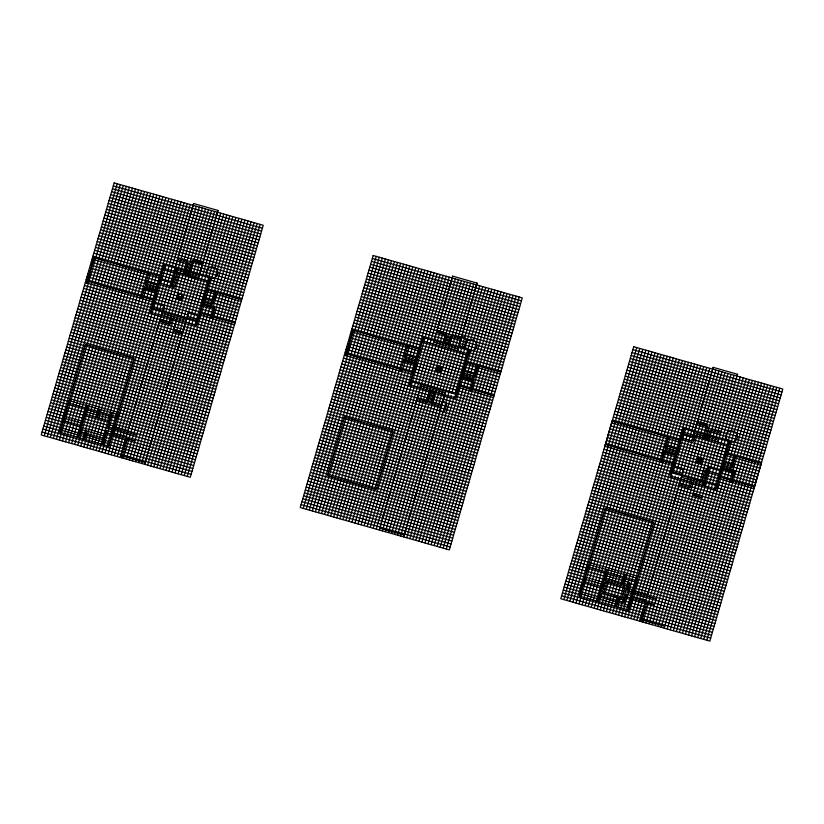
<?xml version="1.0" encoding="UTF-8"?>
<svg xmlns="http://www.w3.org/2000/svg" width="824" height="824" viewBox="0 0 824 824"><rect width="100%" height="100%" fill="white"/><g stroke="black" fill="none" stroke-linecap="round" stroke-linejoin="round"><path stroke-width="1.24" d="M94.008 257.675L86.829 282.972L94.008 257.675L160.948 276.699L160.556 278.543M60.059 432.343L85.5 344.432L134.188 358.265L108.737 446.175L60.059 432.343L60.574 429.943L69.051 400.639L117.739 414.472L117.224 416.872L68.536 403.039L69.051 400.639M106.564 430.324L102.65 444.445L106.564 430.324L112.641 432.054L112.136 434.454M107.738 426.863L111.652 412.742L107.738 426.863L136.65 435.072M108.737 446.175L117.739 414.472M141.996 296.681L141.604 298.535L144.54 287.895L156.715 291.346L156.313 293.2M113.825 428.593L114.34 426.193L108.253 424.463M144.148 289.739L144.54 287.895M145.838 283.878L146.239 282.035L158.404 285.485L158.012 287.339M148.382 275.092L148.784 273.238L145.415 285.341L157.59 288.802M150.802 312.244L164.254 264.864L209.904 277.832L209.162 281.262L196.442 325.212L150.802 312.244L164.254 264.864M112.528 432.6L126.216 436.493L120.314 457.392L193.661 203.538L218 210.45L144.653 464.303L186.193 320.34L161.844 313.419L127.524 432.476M153.769 301.986L154.17 300.142L87.231 281.118M125.825 438.337L126.216 436.493M161.453 315.273L163.883 305.982L153.233 302.964L152.502 306.384L164.666 309.845M163.152 309.412L163.883 305.982M174.173 271.312L193.661 203.538M172.185 282.972L171.454 286.402L176.429 268.325L172.185 282.972L160.021 279.521L159.279 282.941L174.503 287.267L178.736 272.61M168.879 323.729L170.98 316.014L170.578 317.868M176.583 298.556L181.908 300.07L176.583 298.556L178.108 293.22L183.392 294.941L178.108 293.22M178.035 297.783L178.262 296.753L181.301 297.618L181.084 298.649L178.035 297.783L179.107 293.828L182.145 294.693L181.929 295.713M178.89 294.858L179.107 293.828M183.299 273.908L187.089 260.343L177.963 257.747L177.572 259.591L188.222 262.619L184.823 274.341M186.698 262.187L187.089 260.343M173.668 329.466L173.267 331.31L182.403 333.905L182.794 332.062L173.668 329.466L177.057 317.745L176.666 319.588M187.872 275.206L192.105 260.559L202.756 263.577L203.157 261.733L194.021 259.138L193.63 260.992L202.735 263.649M185.791 322.184L188.222 312.904L198.872 315.932L198.141 319.352L187.491 316.323L188.222 312.904M198.512 278.234L218 210.45M196.442 325.212L209.904 277.832M199.408 314.953L199.81 313.11L234.799 323.049L234.397 324.893L85.305 282.539M201.952 306.168L202.354 304.313L214.518 307.774L214.127 309.618M203.652 300.307L204.053 298.453L213.179 301.048L212.777 302.902M206.196 291.511L206.597 289.667L241.587 299.606L241.185 301.45L92.092 259.096M353.043 330.3L345.864 355.587L353.043 330.3L419.983 349.314L419.591 351.158M401.031 369.296L400.629 371.15L403.575 360.51L415.739 363.961L415.348 365.815M403.173 362.354L403.575 360.51M404.872 356.493L405.264 354.65L417.438 358.1L417.047 359.954M407.417 347.707L407.808 345.853L404.45 357.956L416.614 361.417M409.837 384.859L423.289 337.479L468.928 350.447L468.197 353.877L455.476 397.827L409.837 384.859L423.289 337.479M379.74 528.153L379.339 530.007L452.685 276.153L477.034 283.065L403.678 536.918L445.218 392.955L420.879 386.034L379.74 528.153L404.079 535.075M412.803 374.601L413.195 372.757L346.255 353.733M420.477 387.888L420.879 386.034M433.208 343.927L452.685 276.153M426.214 402.205L430.004 388.629L429.613 390.483M435.608 371.171L440.933 372.685L435.608 371.171L437.142 365.846L442.416 367.556L437.142 365.846M437.07 370.398L437.287 369.368L440.335 370.233L440.109 371.264L437.07 370.398L438.141 366.443L437.915 367.473M442.334 346.523L446.124 332.958L436.998 330.362L436.596 332.206L447.247 335.234L444.878 343.443M445.722 334.802L446.124 332.958M432.301 403.925L436.092 390.36L435.69 392.203M440.964 368.338L441.18 367.308L440.109 371.264M448.421 348.253L452.211 334.688L461.337 337.274L460.935 339.127L450.295 336.099L447.916 344.308M451.81 336.532L452.211 334.688M444.826 394.799L445.218 392.955M457.547 350.849L477.034 283.065M455.476 397.827L468.928 350.447M458.443 387.568L458.834 385.725L493.834 395.664L493.432 397.508L344.339 355.154M460.987 378.783L461.378 376.928L473.553 380.389L472.729 383.706M462.686 372.922L463.078 371.068L475.252 374.529L474.851 376.383M465.23 364.126L465.622 362.282L500.611 372.221L500.219 374.075L351.127 331.712M680.109 442.364L680.511 440.521L612.047 421.064L604.868 446.361L753.96 488.714L761.139 463.428L726.15 453.488L725.759 455.332M612.047 421.064L611.655 422.918L760.748 465.272L761.139 463.428M579.612 596.164L605.063 508.253L653.741 522.086L628.3 609.997L579.612 596.164L580.127 593.764L588.604 564.461L637.292 578.294L636.777 580.693L588.099 566.861L588.604 564.461M624.417 600.006L600.078 593.095L599.563 595.484L623.902 602.406L626.116 594.145L632.204 595.876L631.689 598.276M623.902 602.406L626.116 594.145M627.301 590.684L629.505 582.424L605.166 575.513L604.651 577.902L629 584.824L627.301 590.684L656.203 598.894M629 584.824L629.505 582.424M628.3 609.997L637.292 578.294M633.388 592.415L633.903 590.015L627.816 588.284M663.701 453.561L664.103 451.717L676.267 455.167L675.876 457.021M665.401 447.7L668.336 437.06L664.978 449.162L677.143 452.623M670.355 476.066L683.817 428.686L729.456 441.654L728.725 445.073L715.994 489.034L670.355 476.066L683.817 428.686M632.08 596.421L645.779 600.315L639.867 621.214L713.213 367.36L737.552 374.271L737.161 376.125M673.332 465.807L680.511 440.521M677.565 451.161L677.967 449.307L665.792 445.856M645.377 602.159L645.779 600.315M647.077 596.298L681.407 477.24L705.746 484.162L705.354 486.006M681.005 479.094L683.436 469.804L672.786 466.786L672.054 470.205L682.705 473.233L683.436 469.804M692.768 437.575L692.036 440.995L681.386 437.966L682.118 434.547L692.768 437.575L713.213 367.36M693.736 435.134L694.467 431.714M688.442 487.54L688.833 485.697L679.707 483.101L679.316 484.955L689.966 487.973L691.655 482.112M690.141 481.679L690.533 479.836M696.136 462.377L701.461 463.891L696.136 462.377L697.66 457.042L702.944 458.762L697.66 457.042M701.708 458.515L700.637 462.47L697.598 461.605L697.815 460.575L698.659 457.65L701.708 458.515L701.481 459.534L698.443 458.669L698.659 457.65M702.862 437.729L703.253 435.886M706.25 426.008L706.652 424.164L697.526 421.569L697.125 423.412L707.775 426.441L704.386 438.162M693.221 493.288L692.829 495.131L701.955 497.727L702.357 495.883L693.221 493.288L696.62 481.566L696.218 483.41M700.637 462.47L700.853 461.44L697.815 460.575M708.949 439.46L711.885 428.82L721.021 431.416L720.619 433.259L709.969 430.231L707.425 439.027M711.493 430.664L711.885 428.82M703.83 485.573L708.805 467.496L720.969 470.957L720.238 474.377L705.025 470.061L701.842 481.051M708.805 467.496L704.891 481.906M718.075 442.055L718.466 440.201L694.127 433.29M715.994 489.034L729.456 441.654M718.971 478.775L719.362 476.931L754.351 486.871M721.515 469.989L721.906 468.135L734.081 471.596L733.679 473.44M723.215 464.128L723.606 462.274L732.732 464.87L732.34 466.714M44.239 435.772L117.193 183.773M47.287 436.638L120.232 184.638M50.326 437.503L123.281 185.503M53.375 438.368L126.319 186.368M56.413 439.233L129.368 187.233M59.452 440.098L132.407 188.099M62.5 440.964L135.445 188.964M65.539 441.829L138.494 189.829M68.588 442.694L141.532 190.694M71.626 443.559L144.581 191.549M74.665 444.424L147.62 192.414M77.714 445.29L150.658 193.28M80.752 446.155L153.707 194.145M83.801 447.02L156.745 195.01M86.839 447.875L159.794 195.875M89.888 448.74L162.833 196.74M92.927 449.605L165.882 197.606M95.965 450.471L168.92 198.471M99.014 451.336L171.958 199.336M102.052 452.201L175.007 200.201M105.101 453.066L178.046 201.066M108.14 453.931L181.095 201.932M111.178 454.797L184.133 202.786M114.227 455.662L187.172 203.652M117.266 456.527L190.22 204.517M121.828 457.825L127.349 438.77M123.353 458.257L196.308 206.247M180.363 262.794L180.58 262.042M126.391 459.123L199.346 207.112M129.44 459.977L202.385 207.978M172.103 318.301L170.403 324.151L159.753 321.133L160.155 319.279L169.28 321.875M132.479 460.843L180.044 296.547M180.755 294.075L205.433 208.843M181.084 298.649L182.145 294.693M181.908 300.07L183.433 294.734M194.021 259.138L189.386 275.638L198.502 278.306M135.527 461.708L208.472 209.708M138.566 462.573L211.521 210.573M141.604 463.438L214.559 211.438M147.692 465.169L220.647 213.169M150.74 466.034L223.685 214.034M153.779 466.899L226.734 214.889M156.828 467.764L229.772 215.754M159.866 468.629L232.811 216.619M162.905 469.495L235.86 217.485M213.179 301.048L215.723 292.262L212.355 304.365L203.229 301.769M165.954 470.36L238.898 218.35M214.518 307.774L211.583 318.414L214.549 308.155L202.385 304.695M168.992 471.225L241.947 219.215M172.041 472.08L244.986 220.08M175.079 472.945L248.034 220.945M178.118 473.81L251.073 221.81M181.167 474.676L254.111 222.676M184.205 475.541L257.16 223.541M187.254 476.406L260.199 224.406M303.273 508.398L376.228 256.388M306.312 509.253L379.267 257.253M309.361 510.118L382.305 258.118M312.399 510.983L385.354 258.983M315.448 511.848L388.392 259.848M318.486 512.713L391.441 260.714M321.525 513.579L394.48 261.579M324.574 514.444L397.518 262.444M327.612 515.309L400.567 263.309M330.661 516.174L403.606 264.174M333.699 517.039L406.654 265.029M336.748 517.905L409.693 265.894M339.787 518.77L412.731 266.76M342.825 519.635L415.78 267.625M345.874 520.5L418.819 268.49M348.913 521.355L421.867 269.355M351.961 522.22L424.906 270.221M355 523.086L427.955 271.086M358.038 523.951L430.993 271.951M361.087 524.816L434.032 272.816M364.126 525.681L437.081 273.681M367.174 526.546L440.119 274.547M370.213 527.411L443.168 275.412M373.251 528.277L446.206 276.277M376.3 529.142L449.245 277.132M382.387 530.872L455.332 278.862M385.426 531.738L458.381 279.727M388.464 532.603L461.419 280.593M431.127 390.916L427.738 402.637L417.088 399.609L417.48 397.755L426.616 400.351M391.513 533.458L464.458 281.458M434.176 391.781L430.777 403.492L441.427 406.52L441.829 404.677L432.703 402.081M440.933 372.685L442.467 367.349M394.552 534.323L467.507 282.323M397.601 535.188L470.545 283.188M400.639 536.053L473.594 284.053M406.726 537.784L479.671 285.784M409.765 538.649L451.253 395.355M451.964 392.883L482.72 286.649M412.814 539.514L454.292 396.22M455.002 393.748L485.758 287.514M415.852 540.379L488.807 288.379M418.901 541.244L491.846 289.234M421.94 542.11L494.884 290.099M424.978 542.975L497.933 290.965M473.553 380.389L470.617 391.029L473.584 380.77L461.409 377.32M475.252 374.529L477.796 365.743L474.428 377.845L462.254 374.384M428.027 543.84L500.971 291.83M431.065 544.705L504.02 292.695M434.114 545.56L507.059 293.56M437.153 546.425L510.108 294.426M440.191 547.291L513.146 295.291M443.24 548.156L516.184 296.156M446.278 549.021L519.233 297.021M563.801 599.594L636.746 347.594M566.84 600.459L639.795 348.459M569.889 601.324L642.833 349.325M572.927 602.189L645.882 350.19M575.966 603.055L648.921 351.055M579.014 603.92L651.959 351.92M582.053 604.785L655.008 352.775M585.102 605.65L658.046 353.64M588.14 606.516L661.095 354.505M591.189 607.381L664.134 355.371M594.228 608.246L667.172 356.236M597.266 609.111L670.221 357.101M600.315 609.966L673.26 357.966M603.353 610.831L676.308 358.831M606.402 611.696L679.347 359.697M609.441 612.562L682.396 360.562M612.479 613.427L685.434 361.427M615.528 614.292L688.473 362.292M664.103 451.717L661.157 462.346L664.123 452.098L676.298 455.548M618.567 615.157L691.521 363.157M621.615 616.022L694.56 364.023M624.654 616.888L697.609 364.877M627.692 617.753L700.647 365.743M630.741 618.618L672.219 475.314M672.94 472.852L703.686 366.608M633.78 619.483L675.268 476.179M675.979 473.718L706.735 367.473M636.828 620.348L678.306 477.044M679.017 474.572L709.773 368.338M641.391 621.636L646.902 602.591M693.561 441.427L695.25 435.566M642.905 622.069L684.394 478.775M685.105 476.303L715.86 370.069M699.926 426.605L700.143 425.853M645.954 622.934L718.899 370.934M648.993 623.799L721.948 371.799M697.598 461.605L698.443 458.669M652.041 624.664L724.986 372.664M701.461 463.891L702.985 458.556M655.08 625.529L728.035 373.529M658.119 626.394L731.073 374.395M661.167 627.26L734.112 375.26M737.552 374.271L664.206 628.125L664.608 626.271L640.269 619.36M667.255 628.99L740.199 376.98M670.293 629.855L743.248 377.845M673.342 630.721L746.286 378.71M676.38 631.586L749.335 379.576M679.419 632.451L752.374 380.441M682.468 633.306L755.412 381.306M732.732 464.87L735.276 456.074L731.918 468.187L722.782 465.591M685.506 634.171L758.461 382.171M734.081 471.596L731.135 482.236L734.112 471.977M688.555 635.036L761.5 383.036M691.594 635.901L764.548 383.902M694.632 636.767L767.587 384.767M697.681 637.632L770.625 385.632M700.719 638.497L773.674 386.497M703.768 639.362L776.713 387.362M706.807 640.227L779.761 388.228M372.335 258.458L521.427 300.812M113.3 185.843L262.392 228.197M371.48 261.383L520.572 303.747M112.455 188.768L261.548 231.132M370.635 264.319L519.728 306.672M111.611 191.704L260.693 234.057M369.791 267.244L518.883 309.608M110.756 194.629L259.848 236.993M368.936 270.179L518.028 312.533M109.911 197.564L259.004 239.918M368.091 273.104L517.184 315.468M109.056 200.49L258.149 242.853M632.863 349.654L781.955 392.018M367.247 276.04L516.339 318.394M108.212 203.425L257.304 245.779M632.008 352.59L781.101 394.943M366.392 278.965L515.484 321.329M107.367 206.35L256.46 248.714M631.163 355.515L780.256 397.879M365.547 281.901L514.639 324.254M106.512 209.286L255.605 251.639M630.319 358.45L779.411 400.804M364.702 284.826L513.795 327.19M105.668 212.211L254.76 254.575M629.464 361.376L778.556 403.739M363.848 287.761L512.94 330.115M104.823 215.146L253.916 257.5M628.619 364.311L777.712 406.665M363.003 290.687L512.095 333.051M103.968 218.072L253.061 260.435M627.775 367.236L776.867 409.6M362.158 293.622L511.251 335.976M103.124 221.007L252.216 263.361M626.92 370.172L776.012 412.525M361.303 296.547L510.396 338.911M102.279 223.932L251.372 266.296M626.075 373.097L775.168 415.461M360.459 299.483L509.551 341.836M101.424 226.868L250.517 269.221M625.22 376.032L774.313 418.386M359.604 302.408L508.696 344.772M100.58 229.793L249.672 272.157M624.376 378.958L773.468 421.322M358.759 305.344L507.852 347.697M99.735 232.728L248.827 275.082M623.531 381.893L772.624 424.247M357.915 308.269L507.007 350.633M98.88 235.654L247.972 278.018M622.676 384.818L771.769 427.182M357.06 311.204L506.152 353.558M98.035 238.589L247.128 280.943M621.832 387.754L770.924 430.107M356.215 314.129L505.308 356.493M97.18 241.514L246.273 283.868M620.987 390.679L770.08 433.043M355.371 317.065L504.463 359.418M96.336 244.44L245.428 286.803M620.132 393.614L769.225 435.968M433.599 342.084L457.948 348.995M354.516 319.99L423.526 339.591M467.877 352.198L503.608 362.354M174.575 269.469L198.914 276.38M95.491 247.375L164.491 266.976M208.853 279.583L244.584 289.729M619.288 396.54L768.38 438.904M422.558 340.909L468.197 353.877M163.523 268.294L209.162 281.262M353.671 322.926L502.764 365.279M94.636 250.3L243.729 292.664M618.443 399.475L767.535 441.829M352.827 325.851L501.919 368.215M93.792 253.236L242.884 295.589M617.588 402.4L766.681 444.764M351.972 328.786L501.064 371.14M92.947 256.161L242.04 298.525M616.743 405.336L765.836 447.69M615.899 408.261L764.991 450.625M350.282 334.647L499.375 377.001M91.248 262.022L160.247 281.633M171.34 284.785L240.34 304.386M615.044 411.197L684.044 430.798M728.406 443.405L764.136 453.55M683.086 432.106L728.725 445.073M349.428 337.572L498.52 379.936M90.403 264.957L239.496 307.311M614.199 414.122L763.292 456.486M348.583 340.508L497.675 382.861M89.548 267.882L238.641 310.246M613.344 417.057L682.354 436.658M692.212 439.46L762.437 459.411M347.738 343.433L496.821 385.787M88.704 270.818L237.796 313.172M612.5 419.983L761.592 462.346M403.595 360.891L415.77 364.352M144.571 288.276L155.52 291.387M346.883 346.358L495.976 388.722M87.859 273.743L236.952 316.107M346.039 349.294L495.131 391.647M87.004 276.679L236.097 319.032M610.8 425.843L759.893 468.207M345.184 352.219L494.276 394.583M86.16 279.604L235.252 321.968M609.956 428.779L759.048 471.132M609.111 431.704L758.204 474.068M343.495 358.079L492.587 400.443M84.46 285.464L153.46 305.076M162.967 307.774L188.521 315.036M197.822 317.673L233.553 327.828M608.256 434.639L757.349 476.993M721.937 468.516L732.886 471.627M342.64 361.015L491.732 403.369M83.615 288.4L232.708 330.754M410.568 381.44L456.208 394.408M607.412 437.565L756.504 479.928M151.534 308.825L197.173 321.793M341.795 363.94L410.795 383.551M419.426 386.003L421.888 386.703M455.157 396.148L490.888 406.304M82.76 291.325L151.77 310.936M196.122 323.533L231.853 333.689M606.567 440.5L708.836 469.556M719.919 472.708L755.659 482.854M340.951 366.876L490.043 409.229M81.916 294.261L231.008 336.614M605.712 443.425L754.805 485.789M605.259 444.507L673.723 463.964M340.096 369.801L489.188 412.165M81.071 297.186L230.164 339.55M339.251 372.736L488.344 415.09M80.216 300.121L229.309 342.475M604.023 449.286L673.023 468.897M682.519 471.596L753.115 491.65M338.406 375.662L487.499 418.026M79.372 303.047L228.464 345.411M603.168 452.222L752.261 494.575M671.096 472.646L716.736 485.604M337.552 378.597L486.644 420.951M78.527 305.982L227.62 348.336M602.323 455.147L671.323 474.758M715.685 487.355L751.416 497.511M336.707 381.522L485.799 423.886M77.672 308.907L226.765 351.271M601.479 458.082L750.561 500.436M335.862 384.458L484.955 426.811M76.828 311.843L225.92 354.196M600.624 461.007L749.716 503.371M335.007 387.383L484.1 429.747M75.983 314.768L225.076 357.132M599.779 463.943L748.872 506.297M334.163 390.318L483.255 432.672M75.128 317.704L224.221 360.057M598.924 466.868L748.017 509.232M333.308 393.244L482.401 435.608M74.284 320.629L223.376 362.993M598.08 469.804L747.172 512.157M332.463 396.179L481.556 438.533M73.439 323.564L222.521 365.918M597.235 472.729L746.328 515.093M331.619 399.104L480.711 441.468M72.584 326.489L221.677 368.853M596.38 475.664L745.473 518.018M330.764 402.04L479.856 444.394M71.74 329.425L220.832 371.779M595.536 478.589L744.628 520.953M329.919 404.965L479.012 447.329M70.885 332.35L219.977 374.714M594.691 481.525L743.784 523.879M329.075 407.901L478.167 450.254M70.04 335.286L219.132 377.639M593.836 484.45L742.929 526.814M328.22 410.826L477.312 453.19M69.195 338.211L218.288 380.575M592.992 487.386L742.084 529.739M327.375 413.761L476.468 456.115M68.34 341.146L217.433 383.5M592.147 490.311L741.24 532.675M326.531 416.687L475.623 459.05M67.496 344.072L216.588 386.435M591.292 493.246L740.385 535.6M325.676 419.622L474.768 461.976M66.651 347.007L215.744 389.361M590.447 496.172L739.54 538.536M324.831 422.547L473.924 464.911M65.796 349.932L214.889 392.296M589.603 499.107L738.695 541.461M323.987 425.483L473.079 467.836M64.952 352.868L214.044 395.221M588.748 502.032L737.841 544.396M323.132 428.408L472.224 470.772M64.107 355.793L213.2 398.157M587.903 504.968L736.996 547.321M322.287 431.343L471.38 473.697M63.252 358.728L212.345 401.082M587.049 507.893L736.141 550.257M321.432 434.269L470.525 476.632M62.408 361.654L211.5 404.017M586.204 510.829L735.296 553.182M320.588 437.204L469.68 479.558M61.563 364.589L210.656 406.943M585.359 513.754L734.452 556.118M319.743 440.129L468.835 482.493M60.708 367.514L209.801 409.878M584.504 516.689L733.597 559.043M318.888 443.065L467.981 485.418M59.864 370.45L208.956 412.803M583.66 519.614L732.752 561.978M318.043 445.99L467.136 488.354M59.009 373.375L208.101 415.739M582.815 522.55L731.908 564.904M317.199 448.926L466.291 491.279M58.164 376.311L207.257 418.664M581.96 525.475L731.053 567.839M316.344 451.851L465.436 494.215M57.319 379.236L206.412 421.6M581.116 528.411L730.208 570.764M315.499 454.786L464.592 497.14M56.465 382.171L205.557 424.525M580.271 531.336L729.364 573.7M314.655 457.711L463.747 500.075M55.62 385.096L204.713 427.46M579.416 534.271L728.509 576.625M313.8 460.647L462.892 503.001M54.775 388.032L203.868 430.386M578.572 537.197L727.664 579.56M312.955 463.572L462.048 505.936M53.921 390.957L203.013 433.321M577.727 540.132L726.819 582.486M312.111 466.508L461.203 508.861M53.076 393.893L202.168 436.246M576.872 543.057L725.965 585.411M311.256 469.433L460.348 511.797M52.231 396.818L69.474 401.721M116.297 415.018L201.324 439.182M576.028 545.982L725.12 588.346M310.411 472.368L459.504 514.722M51.376 399.753L200.469 442.107M575.173 548.918L724.265 591.271M309.567 475.293L458.659 517.657M50.532 402.678L86.263 412.834M109.674 419.478L199.624 445.042M574.328 551.843L723.421 594.207M308.712 478.229L457.804 520.583M49.687 405.614L198.78 447.968M573.483 554.779L722.576 597.132M307.867 481.154L456.959 523.518M114.227 426.739L127.916 430.633M48.832 408.539L107.975 425.339M115.37 427.44L197.925 450.903M572.629 557.704L721.721 600.068M307.012 484.09L456.105 526.443M47.988 411.475L197.08 453.828M571.784 560.639L589.036 565.542M637.086 579.19L720.876 602.993M306.168 487.015L455.26 529.379M47.133 414.4L64.385 419.303M81.638 424.206L106.286 431.199M113.671 433.3L196.225 456.764M570.939 563.564L720.032 605.928M106.049 432.724L134.951 440.933M305.323 489.95L454.415 532.304M46.288 417.335L195.381 459.689M570.084 566.5L605.825 576.656M628.001 582.949L719.177 608.854M304.468 492.876L453.561 535.24M45.444 420.261L81.174 430.416M104.586 437.06L194.536 462.625M569.24 569.425L718.332 611.789M303.623 495.811L452.716 538.165M44.589 423.196L193.681 465.55M633.78 590.561L647.479 594.454M568.395 572.361L628.764 589.51M631.236 590.211L717.488 614.714M60.574 429.943L109.252 443.776M302.779 498.736L451.871 541.1M43.744 426.121L60.997 431.024M107.82 444.321L192.837 468.485M567.54 575.286L584.793 580.189M602.045 585.091L716.633 617.65M301.924 501.672L451.016 544.025M42.899 429.057L191.992 471.41M566.696 578.221L627.074 595.371M631.998 596.772L715.788 620.575M625.601 596.545L654.514 604.754M301.079 504.597L450.172 546.961M42.045 431.982L191.137 474.346M565.851 581.147L714.944 623.511M120.706 455.538L145.045 462.46M564.996 584.082L600.727 594.238M624.139 600.881L714.089 626.436M564.152 587.007L713.244 629.371M580.127 593.764L628.805 607.597M563.307 589.943L580.549 594.846M628.609 608.493L712.389 632.296M562.452 592.868L711.545 635.232M561.607 595.804L710.7 638.157M440.222 410.156L440.943 410.898A1.112 1.071 12.1 0 0 442.694 411.392L444.229 411.454A1.401 1.349 12.1 0 0 444.847 409.322A1.658 1.607 12.1 0 0 445.578 406.798A1.555 1.494 12.1 0 0 446.258 404.44A1.092 1.051 12.1 0 0 445.454 402.885A1.844 1.782 12.1 0 0 442.55 402.061A1.339 1.288 12.1 0 0 441.963 404.09A1.401 1.349 12.1 0 0 441.345 406.211A1.36 1.308 12.1 0 0 440.758 408.271A1.143 1.102 12.1 0 0 440.253 410.012L440.222 410.156M459.699 345.287L460.42 346.018A1.112 1.071 12.1 0 0 462.161 346.513L463.706 346.574A1.401 1.349 12.1 0 0 464.324 344.442A1.658 1.607 12.1 0 0 465.055 341.919A1.555 1.494 12.1 0 0 465.735 339.56A1.092 1.051 12.1 0 0 464.932 338.015A1.844 1.782 12.1 0 0 462.027 337.191A1.339 1.288 12.1 0 0 461.44 339.21A1.401 1.349 12.1 0 0 460.822 341.332A1.36 1.308 12.1 0 0 460.225 343.392A1.143 1.102 12.1 0 0 459.72 345.143L459.699 345.287M63.963 418.221L63.448 420.621L81.71 425.802L82.215 423.412L63.963 418.221M78.826 435.134L78.311 437.523L87.313 405.83L78.826 435.134M80.525 429.273L80.01 431.663L104.349 438.584L104.864 436.184L80.525 429.273M85.614 411.691L85.099 414.091L109.438 421.002L109.953 418.602L85.614 411.691M84.913 436.864L84.398 439.254L86.602 431.003L84.913 436.864M97.778 415.152L97.273 417.541L99.477 409.291L97.778 415.152M584.37 579.118L583.856 581.507L602.107 586.698L602.622 584.298L584.37 579.118M598.379 598.955L597.874 601.345L606.866 569.652L598.379 598.955M616.64 604.136L616.125 606.536L618.34 598.276L616.64 604.136M623.428 580.693L622.913 583.093L625.117 574.833L623.428 580.693M114.155 182.907L41.2 434.918L190.293 477.271L263.247 225.271L114.155 182.907M373.179 255.522L300.235 507.533L449.327 549.886L522.272 297.886L373.179 255.522M344.535 417.047L327.571 475.654L376.249 489.487L393.213 430.88L344.535 417.047M633.707 346.729L560.753 598.729L709.845 641.093L782.8 389.082L633.707 346.729M606.845 581.703L603.456 593.424L621.708 598.605L625.107 586.884L606.845 581.703M207.875 276.576A5.881 5.665 12.1 0 0 217.711 274.268A5.881 5.665 12.1 0 0 210.604 267.151A5.881 5.665 12.1 0 0 207.875 276.576M727.427 440.397A5.881 5.665 12.1 0 0 737.274 438.09A5.881 5.665 12.1 0 0 730.157 430.973A5.881 5.665 12.1 0 0 727.427 440.397M466.899 349.191A5.881 5.665 12.1 0 0 476.746 346.894A5.881 5.665 12.1 0 0 469.628 339.766A5.881 5.665 12.1 0 0 466.899 349.191"/></g></svg>
